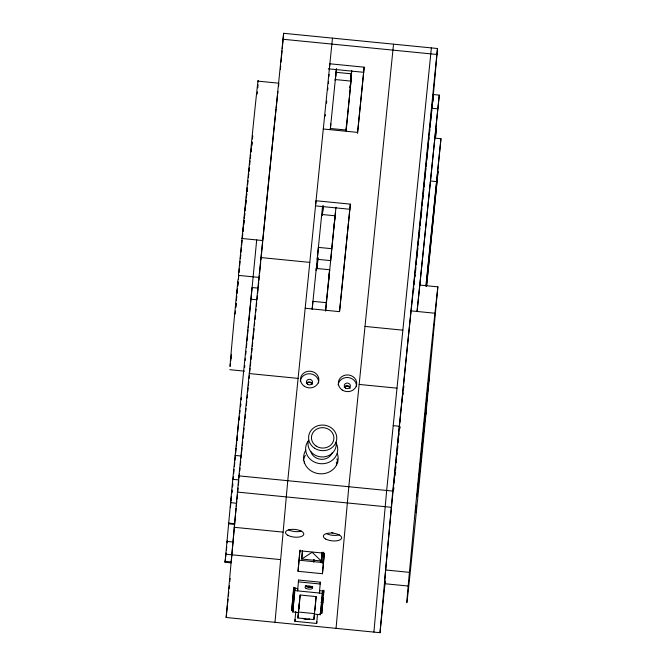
<?xml version="1.0" encoding="UTF-8"?>
<svg xmlns="http://www.w3.org/2000/svg" width="666" height="666" viewBox="0 0 666 666"><rect width="100%" height="100%" fill="white"/><g stroke="black" fill="none" stroke-linecap="round" stroke-linejoin="round"><path stroke-width="1" d="M419.996 285.081L437.862 286.846L425.041 423.792A150.866 0.666 -84.4 0 1 409.415 572.344L385.606 569.988L390.293 519.871A150.866 0.666 -84.4 0 1 411.113 310.872A765.301 3.363 -84.4 0 0 430.736 119.023L433.333 94.53L439.285 95.121L417.066 311.455A765.301 3.363 -84.4 0 0 436.688 119.614L439.285 95.121M235.156 314.002L235.414 311.014M235.764 307.625L236.089 303.838M257.276 93.956L257.451 91.908M257.792 87.82L258.058 84.748M235.431 515.509L231.16 562.87L225.05 562.27L232.775 479.32L252.064 287.537L258.167 288.137M230.386 507.325L230.802 502.763M244.622 367.557L244.797 365.509M245.23 360.389L245.396 358.341M413.703 290.276L413.869 288.295M385.256 581.218L380.003 632.7L226.149 617.49L238.919 475.865L283.633 33.3L437.487 48.51L433.283 95.629L433.333 94.53M280.419 69.281L280.694 66.2M281.06 62.088L281.427 57.975M281.61 55.919L282.068 50.774M282.251 48.718L283.633 33.3M274.991 622.319L287.762 480.694L332.476 38.128M315.734 203.821L316.009 200.749L350.349 204.137L339.568 311.605M329.553 66.858L329.828 63.786L364.169 67.174L357.55 133.383M326.523 103.18L326.706 101.132M327.714 89.86L327.897 87.812M328.904 76.54L329.087 74.492M328.371 83.35L328.554 81.31M316.067 270.379L316.242 268.431L329.612 269.755L328.546 281.668M317.299 259.29L318.365 247.377L331.735 248.693L330.669 260.614L317.299 259.29L317.507 257.234M321.42 217.382L321.686 214.46L335.056 215.784L331.735 248.693M330.794 123.843L330.294 129.487L336.447 68.506M335.231 80.553L335.731 74.917M336.33 69.597L336.089 72.311L351.348 73.818L351.59 71.104M293.673 610.747L291.666 610.555L293.664 588.136L297.677 588.528M293.873 587.237L291.666 610.555M298.643 612.57L292.749 611.987L294.955 587.62M294.93 590.101L295.113 588.061M298.027 571.303L299.858 550.799L324.275 553.213L322.444 573.717L298.027 571.303L300.058 549.966M316.85 621.628L316.666 623.451L294.863 621.303L295.771 611.455M319.563 591.208L319.38 593.04L320.363 582.184L298.568 580.036L297.577 590.884L297.769 589.052M302.439 550.799L301.698 559.049L321.237 560.98L321.462 558.757M316.134 596.594L313.886 619.58L297.885 617.998L300.141 595.013L316.134 596.594L314.91 610.297M298.917 608.716L300.141 595.013M325.582 310.614L326.531 299.95M333.991 227.697L335.298 213.062M330.378 128.488L346.07 130.036L346.486 125.399M350.641 78.372L350.907 75.316M351.423 76.465L346.145 131.044M313.886 559.731L313.703 561.779L313.944 559.681M313.778 562.037L313.952 560.031M313.886 619.58L314.419 613.611L298.418 612.029M321.104 562.762L322.011 552.58M316.666 623.451L317.466 614.435M322.444 573.717L324.392 553.404M314.494 614.135L320.388 614.718L322.602 590.351M322.76 590.792L320.388 614.718M319.747 613.328L321.753 613.528L323.751 591.108L319.738 590.709M321.753 613.528L323.326 597.344M323.51 595.312L323.959 590.218M336.047 628.354L348.817 486.729L393.523 44.164M373.901 632.101L386.671 490.467L431.377 47.902M380.003 632.7L392.774 491.075L437.487 48.51M432.184 107.867L432.55 103.788M432.733 101.748L433.191 96.653L432.043 107.892M235.747 307.018L236.105 303.155M236.372 300.258L236.805 295.937M237.079 292.957L237.454 288.927M245.771 354.295L246.054 351.265M246.42 347.219L246.795 343.173M246.978 341.15L247.452 336.064M325.266 115.984L325.349 115.101M350.266 84.94L350.033 87.729L350.274 85.548M393.731 489.51L393.897 487.62M394.339 482.883L394.513 480.994M409.415 572.344L414.102 522.219A150.866 0.666 -84.4 0 1 434.931 313.228L437.862 286.846M236.996 293.456L237.379 289.394M237.67 286.347L238.053 282.292M238.345 279.245L238.728 275.233M237.745 285.856L238.137 281.76M238.328 279.712L238.711 275.616M236.147 448.118L235.656 453.23M236.338 446.07L236.721 441.974M236.896 440.109L237.354 435.364M241.242 399.858L241.408 398.16M247.644 333.999L248.035 329.886M248.235 327.822L248.718 322.677M248.918 320.621L256.693 239.935M329.387 69.73L329.504 68.515M435.489 137.679L436.322 128.846L435.389 138.07M239.002 272.619L239.394 268.306M239.668 265.717L240.068 261.38M240.334 258.808L240.717 254.862M230.977 500.899L231.427 496.337M235.631 513.469L236.114 508.358M236.305 506.318L236.796 501.223M258.258 287.163L258.733 282.301M258.916 280.353L259.399 275.383M335.314 80.153L336.122 71.97M350.582 81.66L351.19 75.841M351.115 76.615L350.932 78.605L351.19 76.091M395.013 475.815L395.304 472.71M395.604 469.613L395.904 466.508M396.303 462.37L396.603 459.265M397.003 455.128L397.202 453.055M397.602 448.917L397.902 445.812M398.301 441.675L398.501 439.61M240.543 256.427L240.734 254.437M240.934 252.447L241.417 247.469M241.625 245.546L242.133 240.368M242.299 238.511L242.782 233.533M233.666 473.668L234.066 469.58M234.365 466.516L234.765 462.429M234.965 460.381L235.456 455.269M237.263 440.368L237.462 438.328M240.617 406.277L240.784 404.595M236.996 499.192L237.396 495.138M237.695 492.091L238.087 488.036M238.386 484.998L238.786 480.935M259.598 273.335L260.706 262.063M260.905 260.015L262.704 241.567M351.273 75.291L351.531 72.561L351.265 75.042M351.39 74.467L351.698 71.354M394.447 482.309L394.522 481.535M422.935 437.77L421.695 451.015L424.558 421.886L423.326 435.131M416.092 509.007C415.026 520.379 417.249 497.077 416.175 508.458M242.982 231.493L243.39 227.414M243.689 224.359L244.097 220.28M244.297 218.24L244.805 213.145M243.04 231.102L243.448 227.048M243.648 225.025L244.047 220.979M244.347 217.94L244.747 213.894M237.679 431.993L238.644 422.336M231.851 492.049L232.051 490.001M232.359 486.938L232.759 482.858M233.067 479.795L233.375 476.731M239.26 419.938L239.469 417.89M239.077 477.93L239.477 473.951M239.768 470.97L240.068 467.982M240.359 464.993L240.759 461.014M241.05 458.025L241.458 453.971M257.392 295.92L257.009 299.817L250.907 299.209M257.684 293.007L258.067 289.111M398.901 435.622L399.092 433.633M399.592 428.663L399.783 426.665M394.605 480.735L394.455 482.542M247.377 187.604L246.978 191.617M247.652 184.707L248.085 180.669M248.36 177.764L248.793 173.734M248.959 171.811L249.367 167.849M245.105 210.081L245.413 207.026M245.612 204.995L246.129 199.9M246.328 197.86L246.736 193.789M246.944 191.75L247.352 187.679M245.046 210.856L245.454 206.81M245.654 204.778L246.062 200.732M246.37 197.694L246.77 193.639M241.666 451.898L242.083 447.76M242.291 445.687L242.707 441.55M243.023 438.444L243.44 434.307M243.648 432.242L244.064 428.105M244.38 425L244.797 420.862M245.005 418.789L245.421 414.652M245.737 411.546L246.045 408.449M246.362 405.344L246.778 401.207M247.094 398.101L247.402 394.996M247.719 391.891L248.135 387.754M248.343 385.681L248.759 381.543M249.076 378.446L249.392 375.341M249.7 372.236L250.116 368.098M250.324 366.025L250.749 361.888M250.957 359.823L251.373 355.686M251.681 352.58L252.106 348.443M252.314 346.37L252.73 342.232M253.038 339.127L253.463 334.99M253.671 332.917L254.087 328.779M254.395 325.682L254.712 322.577M255.028 319.472L255.444 315.334M255.752 312.229L256.069 309.124M256.385 306.019L256.693 302.922M227.439 605.327L226.149 617.49M227.647 603.263L228.063 599.125M228.38 596.02L228.796 591.883M229.112 588.777L229.42 585.672M229.837 581.535L230.153 578.429M322.569 206.002L312.154 309.299L312.92 301.348L326.29 302.672L329.612 269.755M316.808 268.947L317.957 257.584M322.227 215.226L323.168 205.927M316.933 268.989L318.015 258.183M322.361 215.21L323.301 205.902M292.749 611.987L294.755 592.132M325.624 311.105L335.989 207.193M298.568 580.036L298.385 581.859L320.18 584.015L320.363 582.184M294.863 621.303L295.055 619.472M302.522 550.907L301.698 559.049L312.154 552.28L321.237 560.98M351.69 70.438L350.774 80.694M346.07 130.036L351.007 81.11L335.314 79.554M297.885 617.998L299.608 600.99M350.349 204.137L339.502 311.646L305.161 308.25M364.169 67.174L357.584 132.392L323.243 128.996M321.195 562.562L322.236 552.239M322.361 563.269L323.393 552.181M400.283 421.653L400.491 419.622M402.289 401.731L402.489 399.808M414.252 284.249L414.56 281.152M414.976 277.014L415.184 274.95M415.501 271.853L415.917 267.715M416.233 264.618L416.541 261.513M416.858 258.416L417.274 254.279M417.582 251.182L417.898 248.085M418.215 244.98L418.523 241.883M418.839 238.786L419.255 234.648M419.463 232.584L419.88 228.446M420.196 225.349L420.612 221.22M420.82 219.147L421.237 215.018M421.445 212.954L421.861 208.816M422.169 205.719L422.485 202.614M422.802 199.517L423.218 195.379M423.426 193.315L423.842 189.186M424.051 187.113L424.567 181.951M424.783 179.887L425.199 175.749M425.408 173.684L425.924 168.515M426.132 166.45L426.548 162.321M426.756 160.248L427.281 155.086M427.489 153.014L428.529 142.682M428.738 140.618L429.054 137.521M429.362 134.449L429.878 129.346M430.086 127.298L430.494 123.218M430.702 121.17L431.218 116.067M431.426 114.019L431.834 109.932M398.401 442.091L398.609 440.035M399.742 428.762L399.95 426.706M425.957 285.672L440.959 138.695L435.006 138.103M426.049 286.463L440.959 138.695M426.44 286.372L438.037 171.445L426.681 285.756M240.443 406.743L240.734 403.846M231.094 500.832L231.385 497.927M231.885 493.09L232.084 491.15M249.092 170.762L249.409 167.74M249.675 164.86L250.083 160.889M250.349 158.674L250.707 154.92M241.234 399.001L241.4 397.444M227.181 542.882L227.389 540.85M329.387 69.322L329.504 68.207M402.972 394.996L403.18 393.032M403.688 388.12L403.887 386.155M251.015 151.94L251.44 147.977M251.648 145.996L252.081 142.024M251.065 151.89L251.365 149.067M238.886 419.996L239.419 416.25M230.652 505.103L230.386 507.467M225.674 557.026L226.107 552.988M226.432 549.958L226.756 546.928M325.266 115.676L325.349 114.91M239.727 413.436L240.043 410.614M232.609 486.463L232.817 484.582M251.765 145.305L252.114 142.374M252.431 138.978L252.797 135.889M225.05 562.27L225.466 558.774M282.967 39.252L436.821 54.462M328.288 68.806L363.711 72.303M278.937 83.217L258.183 81.16L258.217 81.926M431.826 108.242L437.778 108.833M430.502 181.01L436.455 181.602M315.509 205.869L349.891 209.266M260.947 257.559L309.79 262.387M259.199 277.431L238.436 275.383L242.049 238.495L262.804 240.543A145.554 0.641 -84.4 0 1 276.074 109.074M411.113 310.872L434.931 313.228M364.993 326.423L402.847 330.161M229.812 369.688L244.464 371.137M249.242 373.559L298.085 378.388M359.14 384.424L396.994 388.161M393.206 425.666L399.317 426.273M235.14 455.436L241.25 456.035M238.919 475.865L392.774 491.075M232.775 479.32L238.886 479.928M237.346 492.074L391.2 507.284M230.494 502.647L236.596 503.246M228.555 523.085L234.657 523.684M228.48 523.817L234.59 524.425M234.199 527.297L283.042 532.117M226.815 541.4L232.925 541.999M299.142 560.223L323.568 562.637M225.641 554.179L280.594 559.615M225.041 561.296L231.144 561.904M384.59 583.699L408.4 586.055M294.655 590.592L322.302 593.323M320.862 602.247L322.868 602.439M311.979 586.313A3.064 1.29 5.8 0 1 308.949 586.971A3.064 1.29 5.8 0 1 306.085 585.73M301.44 531.085A9.199 3.863 5.8 0 1 288.486 529.803M332.942 532.75A3.064 1.29 5.8 0 1 331.435 532.425M344.205 387.396A3.064 2.781 5.1 0 1 349.866 387.279M306.726 383.017A3.064 2.781 5.1 0 1 312.246 384.232M303.338 460.522A17.299 15.709 5.1 0 1 305.328 455.328M336.929 458.832A17.299 15.709 5.1 0 1 337.695 462.887M337.379 453.704A17.299 15.709 5.1 0 1 319.072 473.709A17.299 15.709 5.1 0 1 305.786 450.199M339.294 534.823A9.199 3.863 5.8 0 1 326.34 533.549M338.153 384.931A9.199 8.35 5.1 0 1 348.151 377.53A9.199 8.35 5.1 0 1 356.468 386.746M300.299 381.193A9.199 8.35 5.1 0 1 310.298 373.784A9.199 8.35 5.1 0 1 318.614 383M384.906 581.227A150.866 0.666 -84.4 0 1 385.606 569.988M344.53 387.271A3.064 2.781 5.1 0 1 350.058 388.486M231.477 354.312A145.554 0.641 -84.4 0 1 230.777 360.739M230.478 363.42A145.554 0.641 -84.4 0 1 237.937 279.961M241.991 238.486A145.554 0.641 -84.4 0 1 258.125 81.152M231.36 356.21A145.554 0.641 -84.4 0 1 231.16 358.075M276.207 107.817A145.554 0.641 -84.4 0 1 277.489 95.737M277.689 93.948A145.554 0.641 -84.4 0 1 277.955 91.508M278.513 86.63A145.554 0.641 -84.4 0 1 278.804 84.207M306.676 383.524A3.064 2.781 5.1 0 1 311.963 384.049M309.432 618.93A3.863 1.623 5.8 0 1 302.772 618.273M312.737 586.48A3.863 1.623 5.8 0 1 308.916 587.304A3.863 1.623 5.8 0 1 305.311 585.739M304.362 463.561A16.076 14.594 5.1 0 1 304.42 461.655M336.388 461.954A16.076 14.594 5.1 0 1 336.413 464.818M336.255 443.248A16.076 14.594 5.1 0 1 320.213 463.661A16.076 14.594 5.1 0 1 308.549 440.509M332.209 452.83A11.239 10.198 5.1 0 1 321.137 459.324A11.239 10.198 5.1 0 1 310.814 451.573M336.014 442.182A14.111 12.812 5.1 0 1 321.295 456.926A14.111 12.812 5.1 0 1 308.599 440.293M417.54 491.866L417.132 496.611L429.12 376.29L417.54 491.866M425.266 418.181L425.849 412.404L425.266 418.181M287.928 535.347A9.199 3.863 5.8 0 0 303.405 535.139A9.199 3.863 5.8 0 0 292.607 529.32A9.199 3.863 5.8 0 0 287.928 535.347M307.692 384.349A3.064 2.781 5.1 0 0 312.512 382.401A3.064 2.781 5.1 0 0 308.175 379.545A3.064 2.781 5.1 0 0 307.692 384.349M345.537 388.087A3.064 2.781 5.1 0 0 350.366 386.138A3.064 2.781 5.1 0 0 346.029 383.291A3.064 2.781 5.1 0 0 345.537 388.087M325.782 539.085A9.199 3.863 5.8 0 0 341.258 538.877A9.199 3.863 5.8 0 0 330.461 533.058A9.199 3.863 5.8 0 0 325.782 539.085M342.232 390.018A9.199 8.35 5.1 0 0 356.693 384.182A9.199 8.35 5.1 0 0 343.689 375.624A9.199 8.35 5.1 0 0 342.232 390.018M304.379 386.28A9.199 8.35 5.1 0 0 318.839 380.436A9.199 8.35 5.1 0 0 305.836 371.886A9.199 8.35 5.1 0 0 304.379 386.28M306.052 588.394A3.863 1.623 5.8 0 0 312.554 588.303A3.863 1.623 5.8 0 0 308.017 585.864A3.863 1.623 5.8 0 0 306.052 588.394M314.543 448.201A14.111 12.812 5.1 0 0 336.721 439.252A14.111 12.812 5.1 0 0 316.775 426.132A14.111 12.812 5.1 0 0 314.543 448.201M316.2 446.095A11.239 10.198 5.1 0 0 333.866 438.969A11.239 10.198 5.1 0 0 317.973 428.521A11.239 10.198 5.1 0 0 316.2 446.095"/></g></svg>
